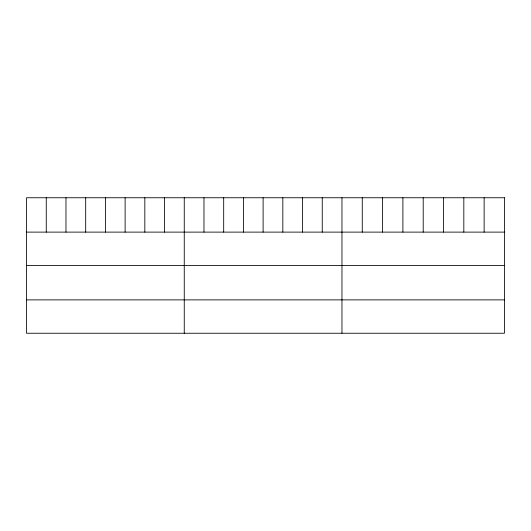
<?xml version="1.0" encoding="UTF-8"?>
<svg xmlns="http://www.w3.org/2000/svg" width="531" height="531" viewBox="0 0 531 531"><rect width="100%" height="100%" fill="white"/><g stroke="black" fill="none" stroke-linecap="round" stroke-linejoin="round"><path stroke-width="0.8" d="M26.55 232.113L504.45 232.113M26.55 265.487L504.45 265.487M26.55 299.876L504.45 299.876M484.139 197.751L484.139 232.113M463.828 197.751L463.828 232.113M443.518 197.751L443.518 232.113M423.207 197.751L423.207 232.113M402.896 197.751L402.896 232.113M382.585 197.751L382.585 232.113M362.275 197.751L362.275 232.113M341.964 197.751L341.964 333.249M322.251 197.751L322.251 232.113M302.537 197.751L302.537 232.113M282.824 197.751L282.824 232.113M263.11 197.751L263.11 232.113M243.397 197.751L243.397 232.113M223.684 197.751L223.684 232.113M203.97 197.751L203.97 232.113M184.257 197.751L184.257 333.249M164.544 197.751L164.544 232.113M144.83 197.751L144.83 232.113M125.117 197.751L125.117 232.113M105.403 197.751L105.403 232.113M85.69 197.751L85.69 232.113M65.977 197.751L65.977 232.113M46.263 197.751L46.263 232.113M504.45 197.751L26.55 197.751L26.55 333.249L504.45 333.249L504.45 197.751"/></g></svg>
